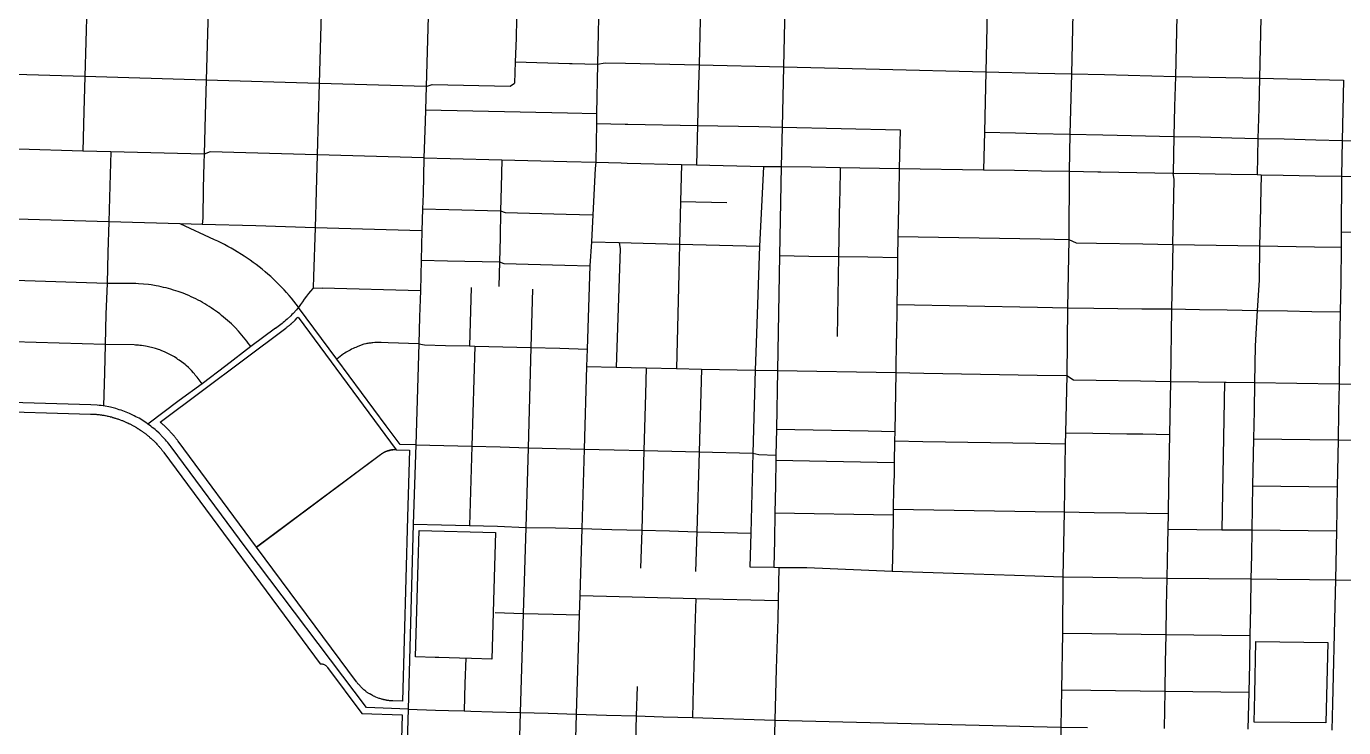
# Model space of a CAD drawing. Extents: x 1 to 394, y 101 to 384.
# Drawn here: x 246.65 to 295.52, y 201.6 to 227.59 of the extents above; entities that cross this region are included whole.
import ezdxf

# ---------------------------------------------------------------- set-up
doc = ezdxf.new("R2010")
doc.units = 0
doc.layers.get('0').update_dxf_attribs({"linetype": 'CONTINUOUS'})

msp = doc.modelspace()

# ---------------------------------------------------------------- linework, layer by layer
at = {"color": 4}
for points in [[(248.896528, 228.322147), (248.85965, 227.024858)], [(271.662535, 228.391711), (271.633829, 227.274493)], [(274.785035, 228.326233), (274.76052, 227.209015)], [(253.389977, 228.195276), (253.3531, 226.897987)], [(257.580592, 228.072512), (257.543714, 226.775223)], [(261.554311, 227.95792), (261.517433, 226.660631)], [(264.717733, 227.982477), (264.832325, 227.867884), (264.815982, 227.159901)], [(267.868876, 227.900623), (267.856618, 227.356336)], [(282.294575, 228.142076), (282.265974, 227.024858)], [(285.474371, 228.064319), (285.417064, 225.833969)], [(289.329412, 227.974294), (289.300706, 226.857066)], [(292.447816, 227.90472), (292.419215, 226.787491)], [(267.856597, 227.356336), (267.832082, 226.190004)], [(271.633881, 227.274493), (271.60528, 226.165447)], [(248.859692, 227.024858), (248.822815, 225.731656)], [(253.353142, 226.897987), (253.316264, 225.600699)], [(257.543756, 226.775223), (257.506879, 225.477924)], [(264.81595, 227.159901), (264.787349, 226.271857)], [(274.760478, 227.209015), (274.735963, 226.091787), (274.70732, 224.974569)], [(282.265932, 227.024858), (282.241417, 225.90763)], [(289.300758, 226.857066), (289.276243, 225.739838)], [(292.419173, 226.787491), (292.394658, 225.670274)], [(261.517475, 226.660631), (261.476512, 225.363342)], [(264.787307, 226.271857), (264.762792, 225.490203)], [(264.787307, 226.271857), (266.796676, 226.218636)], [(248.822867, 225.731656), (245.80267, 225.817563)], [(266.796676, 226.218657), (266.898927, 226.214467)], [(266.898979, 226.214561), (267.832051, 226.190046)], [(267.832051, 226.190004), (267.803345, 224.360706)], [(267.832051, 226.190004), (268.118511, 226.239139), (268.871512, 226.222796)], [(268.871512, 226.222743), (271.605238, 226.165437), (274.735921, 226.091797)], [(271.605238, 226.165447), (271.576637, 225.044133)], [(274.735921, 226.091787), (278.296309, 226.005879)], [(278.296309, 226.005848), (282.241375, 225.907682)], [(282.241375, 225.90763), (282.212774, 224.790402)], [(282.241375, 225.90763), (284.189361, 225.858495)], [(284.189361, 225.858526), (285.417075, 225.834011)], [(285.417075, 225.833969), (285.363854, 223.595427)], [(285.417075, 225.833969), (286.640703, 225.805369)], [(286.640703, 225.805316), (289.276212, 225.739838)], [(248.822867, 225.731656), (248.78599, 224.434367)], [(253.316317, 225.600699), (248.822867, 225.731656)], [(253.316317, 225.600699), (253.28363, 224.30341)], [(257.506931, 225.477924), (253.316317, 225.600699)], [(257.506931, 225.477924), (257.470054, 224.184732)], [(261.476554, 225.363342), (257.506931, 225.477924)], [(261.476554, 225.363342), (261.452039, 224.503942)], [(261.476554, 225.363342), (261.701632, 225.441078), (264.594958, 225.3756), (264.76275, 225.490182)], [(289.276212, 225.739838), (289.247506, 224.62262)], [(289.276212, 225.739838), (292.394616, 225.670274)], [(292.394616, 225.670274), (292.366015, 224.548959)], [(292.394616, 225.670274), (295.517116, 225.596624)], [(295.517116, 225.596613), (295.488411, 224.475288)], [(271.576595, 225.044133), (271.55208, 223.918722)], [(274.707278, 224.974569), (274.682763, 223.861437)], [(248.786032, 224.434367), (248.745068, 222.969286)], [(261.451997, 224.503942), (261.439739, 224.066054)], [(261.451997, 224.503942), (266.727101, 224.385263)], [(266.727101, 224.385263), (267.803397, 224.360748)], [(267.803397, 224.360706), (267.795016, 223.988297)], [(282.212732, 224.790402), (282.188217, 223.673184)], [(289.247559, 224.62262), (289.218958, 223.513574)], [(292.365973, 224.548959), (292.337267, 223.439913)], [(295.488463, 224.475288), (295.459862, 223.35807)], [(253.283577, 224.30341), (253.238528, 222.850608)], [(257.470096, 224.184732), (257.433218, 222.830147)], [(261.439719, 224.066054), (261.398755, 222.723748)], [(267.795215, 223.988297), (267.774786, 222.555955)], [(267.795215, 223.988297), (268.867426, 223.967868)], [(268.867426, 223.967836), (268.957419, 223.967836)], [(268.957461, 223.967836), (271.552038, 223.918701)], [(271.552038, 223.918722), (271.515161, 222.461834)], [(271.552038, 223.918722), (273.827406, 223.877759)], [(273.827406, 223.877801), (274.682721, 223.861458)], [(274.682721, 223.861437), (274.650034, 222.400442)], [(274.682721, 223.861437), (279.061589, 223.763271)], [(279.061589, 223.763219), (279.032883, 222.326781)], [(282.188175, 223.673184), (282.155488, 222.273581)], [(282.188175, 223.673184), (283.342228, 223.644583)], [(283.342228, 223.64453), (284.136161, 223.624101)], [(284.136161, 223.62407), (285.363875, 223.595469)], [(285.363875, 223.595427), (285.331188, 222.220381)], [(285.363875, 223.595427), (286.587503, 223.570912)], [(286.587503, 223.57087), (289.218916, 223.513563)], [(289.218916, 223.513574), (289.186229, 222.150807)], [(289.218916, 223.513574), (290.192909, 223.493144)], [(290.192909, 223.493113), (291.367423, 223.464512)], [(291.367423, 223.46447), (292.33732, 223.439955)], [(292.33732, 223.439913), (292.304633, 222.097607)], [(292.33732, 223.439913), (293.311313, 223.419484)], [(293.311313, 223.419452), (294.489923, 223.390852)], [(294.489923, 223.39081), (295.45982, 223.358123)], [(295.45982, 223.35807), (295.439391, 222.040311)], [(295.45982, 223.35807), (298.586417, 223.28442)], [(248.74511, 222.969286), (246.35515, 223.034765)], [(249.780485, 222.94474), (248.74511, 222.969255)], [(249.780485, 222.94474), (249.743608, 221.676094)], [(253.23856, 222.850608), (249.780485, 222.944687)], [(253.23856, 222.850608), (253.230179, 222.539591), (253.205663, 221.586059)], [(257.433271, 222.830147), (253.467734, 222.936547), (253.23856, 222.850639)], [(257.433271, 222.830147), (257.396393, 221.479659)], [(261.398797, 222.723748), (257.433271, 222.830147)], [(261.398797, 222.723748), (261.36611, 221.377345)], [(261.398797, 222.723748), (262.364608, 222.699232)], [(262.364608, 222.699191), (264.292123, 222.64597)], [(264.292123, 222.645991), (264.267608, 221.631076)], [(264.292123, 222.645991), (266.694362, 222.584598)], [(266.694362, 222.584609), (267.774755, 222.556008)], [(267.774755, 222.555955), (267.754325, 222.318599), (267.668418, 220.612065)], [(267.774755, 222.555955), (268.716009, 222.535495)], [(268.716009, 222.535495), (268.932904, 222.527113)], [(268.932904, 222.527313), (270.950455, 222.478178)], [(270.950455, 222.478199), (270.917768, 221.103153)], [(270.950455, 222.478199), (271.515203, 222.461855)], [(271.515203, 222.461834), (273.991102, 222.396356)], [(273.991102, 222.396356), (273.941967, 221.397806)], [(273.991102, 222.396356), (274.649982, 222.400546)], [(274.649982, 222.400442), (274.588589, 219.101977)], [(274.649982, 222.400442), (275.763114, 222.388184)], [(275.763114, 222.388174), (276.83941, 222.363659)], [(276.83941, 222.363617), (276.823067, 221.39372)], [(276.83941, 222.363617), (279.032935, 222.326739)], [(279.032935, 222.326781), (279.012506, 221.360981)], [(279.032935, 222.326781), (282.155436, 222.27356)], [(282.155436, 222.273581), (283.309489, 222.257238), (284.303943, 222.240874)], [(284.303943, 222.240842), (285.331136, 222.220413)], [(285.331136, 222.220381), (285.322755, 219.695368)], [(285.331136, 222.220381), (286.403347, 222.199952), (286.513843, 222.199952)], [(286.513843, 222.199921), (289.186177, 222.150786)], [(289.186177, 222.150807), (289.218863, 221.921633), (289.173814, 219.507126)], [(289.186177, 222.150807), (290.156073, 222.134463)], [(290.156073, 222.134442), (291.33878, 222.114013)], [(291.33878, 222.113982), (292.304581, 222.097638)], [(292.304581, 222.097607), (292.455998, 222.093416)], [(292.455998, 222.093521), (292.431483, 220.988571)], [(292.455998, 222.093521), (293.270392, 222.077178)], [(293.270392, 222.077146), (294.461281, 222.056717)], [(294.461281, 222.056686), (295.439359, 222.040342)], [(295.439359, 222.040311), (295.423016, 219.981839)], [(295.439359, 222.040311), (296.441995, 222.023967)], [(249.74365, 221.676094), (249.706773, 220.350152)], [(253.205821, 221.586059), (253.189477, 220.489301), (253.173134, 220.251934)], [(257.396435, 221.479659), (257.359558, 220.12917)], [(264.267566, 221.631076), (264.243051, 220.755301)], [(273.941998, 221.397806), (273.847814, 219.44983)], [(276.823046, 221.39372), (276.818855, 221.205467)], [(261.366058, 221.377345), (261.345629, 220.828961), (261.321114, 220.014578)], [(270.917716, 221.103153), (270.880838, 219.519394)], [(270.917716, 221.103153), (272.628335, 221.06219)], [(276.81895, 221.205467), (276.777986, 219.065142)], [(279.012475, 221.360981), (279.004093, 220.882171)], [(292.431452, 220.988571), (292.431452, 220.857614)], [(249.706825, 220.350152), (246.281479, 220.452508)], [(261.345597, 220.828961), (262.31959, 220.80036)], [(262.31959, 220.800318), (264.24302, 220.755269)], [(264.24302, 220.755301), (264.22259, 219.769039)], [(264.24302, 220.755301), (264.410801, 220.693908), (266.673901, 220.636601)], [(266.673901, 220.636622), (267.668355, 220.612107)], [(267.668355, 220.612065), (267.611048, 219.605344)], [(279.004292, 220.882171), (278.983863, 219.809961)], [(292.431452, 220.857614), (292.398765, 219.453916)], [(249.706825, 220.350152), (249.669948, 219.212473)], [(252.354602, 220.272395), (249.706825, 220.350131)], [(253.627334, 219.68309), (252.354602, 220.272395)], [(253.173081, 220.251934), (252.354602, 220.272364)], [(255.157893, 220.194649), (253.173081, 220.251955)], [(257.3596, 220.12917), (255.157893, 220.194649)], [(257.3596, 220.12917), (257.306379, 218.320323)], [(261.32104, 220.014578), (257.3596, 220.12917)], [(261.32104, 220.014578), (261.300611, 218.930089), (261.267893, 217.79241)], [(295.422985, 219.981839), (295.418794, 219.404812)], [(295.422985, 219.981839), (296.425631, 219.965495)], [(256.745748, 217.178548), (256.741557, 217.186929), (256.65565, 217.297425), (256.569742, 217.403825), (256.483835, 217.514321), (256.393841, 217.620721), (256.299762, 217.723077), (256.209768, 217.825432), (256.013333, 218.03005), (255.915168, 218.124129), (255.817003, 218.222294), (255.714647, 218.316373), (255.608248, 218.410453), (255.505892, 218.500446), (255.395396, 218.59044), (255.288996, 218.676347), (255.1785, 218.762255), (255.068004, 218.844076), (254.953422, 218.925898), (254.724248, 219.081412), (254.368203, 219.302394), (254.249525, 219.367872), (254.126761, 219.437436), (254.003986, 219.502914), (253.881212, 219.564307), (253.754351, 219.625699), (253.62748, 219.683006)], [(264.222549, 219.769039), (264.198033, 218.860525)], [(267.611059, 219.605344), (267.557838, 218.717289)], [(267.611059, 219.605344), (268.642338, 219.580828)], [(268.642338, 219.580787), (268.679215, 219.351612), (268.527798, 214.960466)], [(268.642338, 219.580787), (270.88088, 219.519394)], [(270.88088, 219.519394), (270.852279, 218.434915)], [(270.88088, 219.519394), (273.847867, 219.44983)], [(273.847867, 219.44983), (273.721006, 215.84852)], [(278.983832, 219.809961), (278.971574, 219.028306)], [(278.983832, 219.809961), (284.254839, 219.711796)], [(284.254839, 219.711743), (285.322954, 219.6954)], [(285.322954, 219.695368), (285.277905, 217.16627)], [(285.322954, 219.695368), (285.588963, 219.572604), (286.350147, 219.556261)], [(286.350147, 219.55623), (288.073045, 219.527629)], [(288.073045, 219.527587), (289.173898, 219.507157)], [(289.173898, 219.507126), (289.149383, 218.23848)], [(289.173898, 219.507126), (292.398712, 219.453905)], [(292.398712, 219.453916), (292.382369, 218.18528)], [(292.398712, 219.453916), (294.432627, 219.421229)], [(249.669989, 219.212473), (249.641389, 218.062506)], [(274.5886, 219.101977), (274.51495, 214.837692)], [(274.5886, 219.101977), (275.681261, 219.081548)], [(275.681261, 219.081517), (276.778028, 219.065173)], [(276.778028, 219.065142), (276.728893, 216.102252)], [(276.778028, 219.065142), (277.8707, 219.044713), (278.971553, 219.028338)], [(278.971553, 219.028306), (278.963172, 218.545411)], [(294.432627, 219.421177), (295.418899, 219.404833)], [(295.418899, 219.404812), (295.406641, 218.127984)], [(261.30058, 218.930089), (262.270476, 218.905574)], [(262.270476, 218.905542), (264.198002, 218.860493)], [(264.198002, 218.860525), (264.173487, 217.956106)], [(264.198002, 218.860525), (264.365784, 218.803218), (266.628883, 218.741825)], [(266.628883, 218.741846), (267.557859, 218.717331)], [(267.557859, 218.717289), (267.451459, 215.631625)], [(278.963371, 218.545411), (278.942942, 217.280862)], [(249.641347, 218.062506), (246.211915, 218.168906)], [(249.641347, 218.062506), (249.596298, 216.924817)], [(252.673812, 217.61234), (252.636934, 217.628683), (252.546941, 217.66556), (252.461033, 217.698247), (252.280973, 217.763726), (252.195065, 217.792326), (252.105072, 217.820927), (252.010993, 217.849528), (251.830932, 217.898663), (251.736853, 217.919093), (251.64686, 217.939522), (251.55278, 217.959951), (251.462787, 217.976294), (251.274534, 218.008981), (251.180455, 218.021239), (250.803949, 218.053926), (250.70987, 218.058116), (249.641755, 218.062307)], [(257.3064, 218.320323), (257.294142, 217.906992)], [(270.852237, 218.434915), (270.762244, 214.911363)], [(289.149341, 218.23848), (289.128912, 217.125348)], [(292.382337, 218.18528), (292.312773, 217.063956)], [(295.40662, 218.127984), (295.390277, 217.00667)], [(254.973736, 215.721649), (254.936859, 215.77487), (254.879552, 215.84852), (254.822245, 215.926256), (254.764939, 215.999906), (254.707632, 216.077642), (254.64624, 216.147206), (254.580761, 216.220856), (254.519369, 216.290421), (254.388412, 216.42957), (254.253359, 216.564613), (254.183795, 216.630091), (254.110145, 216.691483), (254.040581, 216.756962), (253.966931, 216.814268), (253.89328, 216.875661), (253.81963, 216.932968), (253.741895, 216.99436), (253.664159, 217.047581), (253.586423, 217.104888), (253.508687, 217.158108), (253.430951, 217.207243), (253.349129, 217.260464), (253.267307, 217.309599), (253.185486, 217.354648), (253.103664, 217.403783), (253.017756, 217.448832), (252.931849, 217.489796), (252.850027, 217.530759), (252.764119, 217.571722), (252.674126, 217.612685)], [(257.294121, 217.906992), (257.269606, 217.878391), (257.19187, 217.780226), (257.110049, 217.686147), (257.036399, 217.587982), (256.958663, 217.485626), (256.889099, 217.38327), (256.815449, 217.280914), (256.745884, 217.178559)], [(257.294121, 217.906992), (257.62561, 217.894735)], [(261.26784, 217.79241), (257.62561, 217.894766)], [(261.26784, 217.79241), (261.235154, 216.826599)], [(263.154434, 217.915174), (263.093042, 215.746206)], [(265.425716, 217.853792), (265.364323, 215.684824)], [(256.745748, 217.178548), (256.708871, 217.133499), (256.667907, 217.084364), (256.545133, 216.949311), (256.500084, 216.908348), (256.459121, 216.863299), (256.324068, 216.740524), (256.274933, 216.699561), (256.229883, 216.658598), (256.180748, 216.62172), (256.135699, 216.584843), (255.886064, 216.400686)], [(258.169897, 215.263301), (256.745748, 217.178548)], [(278.94291, 217.280862), (278.922481, 216.020398)], [(278.94291, 217.280862), (284.164804, 217.190869)], [(284.164804, 217.190827), (285.277936, 217.166312)], [(285.277936, 217.16627), (285.245249, 214.649449), (285.498928, 214.498032), (286.329686, 214.481688)], [(285.277936, 217.16627), (286.243747, 217.154012)], [(286.243747, 217.153991), (288.028027, 217.129476)], [(288.028027, 217.129434), (289.12888, 217.125243)], [(289.12888, 217.125348), (289.087917, 214.436639)], [(289.12888, 217.125348), (290.172448, 217.104919)], [(290.172448, 217.104888), (291.199631, 217.084458)], [(291.199631, 217.084427), (292.312763, 217.063998)], [(292.312763, 217.063956), (292.235027, 215.754389)], [(292.312763, 217.063956), (293.429991, 217.043526)], [(293.429991, 217.043495), (294.338506, 217.027152)], [(294.338506, 217.027131), (295.390245, 217.006701)], [(295.390245, 217.00667), (295.36573, 215.660267)], [(249.596329, 216.924817), (249.5759, 215.803503)], [(261.235101, 216.826599), (261.202414, 215.832146)], [(255.886337, 216.40099), (254.973736, 215.721649)], [(278.922439, 216.020398), (278.90201, 214.759945)], [(249.575868, 215.803503), (246.154619, 215.905858)], [(249.575868, 215.803503), (249.543181, 214.747667)], [(253.164899, 214.346604), (253.017568, 214.543039), (252.984881, 214.588088), (252.952194, 214.629051), (252.915317, 214.670015), (252.88263, 214.715064), (252.845753, 214.751941), (252.772102, 214.833763), (252.65751, 214.948345), (252.575688, 215.021995), (252.534725, 215.054682), (252.489676, 215.091559), (252.407854, 215.157037), (252.317861, 215.222516), (252.272812, 215.251117), (252.227763, 215.283804), (252.137769, 215.34111), (252.088634, 215.365625), (252.043585, 215.394226), (251.798046, 215.517001), (251.650715, 215.578393), (251.597494, 215.598823), (251.548359, 215.615166), (251.441959, 215.647853), (251.392825, 215.664196), (251.339604, 215.68054), (251.180004, 215.717417), (251.126783, 215.725798), (251.073563, 215.738056), (250.913963, 215.762571), (250.860742, 215.766761), (250.803435, 215.775143), (250.750215, 215.779333), (250.696994, 215.779333), (250.643773, 215.783524), (249.575659, 215.803953)], [(254.973736, 215.721649), (254.052943, 215.00958)], [(259.172533, 215.811685), (259.135656, 215.799427), (258.922846, 215.717606), (258.869625, 215.69309), (258.816404, 215.672661), (258.767269, 215.648146), (258.714048, 215.623631), (258.664913, 215.59503), (258.615778, 215.570515), (258.562558, 215.541914), (258.513423, 215.513313), (258.464288, 215.480626), (258.419239, 215.452025), (258.169604, 215.263772)], [(261.202362, 215.832146), (260.072866, 215.860746), (259.806856, 215.873056), (259.573585, 215.873056), (259.499935, 215.864675), (259.463058, 215.864675), (259.426181, 215.856294), (259.35253, 215.847913), (259.315653, 215.839531), (259.278776, 215.835341), (259.246089, 215.82696), (259.172439, 215.810616)], [(261.202362, 215.832146), (261.095962, 212.083515)], [(261.202362, 215.832146), (261.423354, 215.791182), (262.200912, 215.770753)], [(262.200912, 215.770763), (263.093052, 215.746248)], [(263.093052, 215.746206), (263.289487, 215.742016)], [(263.289487, 215.742121), (263.178991, 212.030315)], [(263.289487, 215.742121), (264.324862, 215.71352)], [(264.324862, 215.713467), (265.364334, 215.684866)], [(265.364334, 215.684824), (265.266169, 211.977115)], [(265.364334, 215.684824), (266.444727, 215.660309)], [(266.444727, 215.660267), (267.451459, 215.631666)], [(267.451459, 215.631625), (267.439202, 215.308319)], [(273.721006, 215.84852), (273.680043, 214.854067)], [(292.235016, 215.754389), (292.210501, 214.387536), (292.194116, 213.339882)], [(295.365699, 215.660267), (295.34527, 214.342518)], [(259.995109, 212.791498), (258.169897, 215.263301)], [(267.439181, 215.308319), (267.426923, 214.985023)], [(249.543129, 214.747667), (249.510442, 213.524039)], [(254.052943, 215.00958), (253.164899, 214.346604)], [(267.426902, 214.985023), (267.340995, 211.928001)], [(267.426902, 214.985023), (268.527756, 214.960508)], [(268.527756, 214.960466), (269.644984, 214.935951)], [(269.644984, 214.935909), (269.620469, 213.966012)], [(269.644984, 214.935909), (270.762202, 214.911394), (271.691177, 214.890933)], [(271.691177, 214.890902), (271.60527, 211.821602)], [(271.691177, 214.890902), (273.680085, 214.854025)], [(273.680085, 214.854067), (273.594177, 211.772488)], [(273.680085, 214.854067), (274.514929, 214.837723)], [(274.514929, 214.837692), (274.473966, 212.660542)], [(274.514929, 214.837692), (278.901979, 214.759956)], [(278.901979, 214.759945), (278.865154, 212.582785)], [(278.901979, 214.759945), (279.945546, 214.743602)], [(279.945546, 214.74357), (284.144343, 214.66992)], [(284.144343, 214.66991), (285.245197, 214.649481)], [(285.245197, 214.649449), (285.200148, 212.533681)], [(253.164899, 214.346604), (252.321863, 213.720474)], [(286.329686, 214.481657), (287.983009, 214.457142)], [(287.983009, 214.4571), (289.087959, 214.436671)], [(289.087959, 214.436639), (289.051082, 212.472289)], [(289.087959, 214.436639), (290.135613, 214.420296)], [(290.135613, 214.420275), (291.101413, 214.403932)], [(291.101413, 214.4039), (291.003248, 208.928275)], [(291.101413, 214.4039), (291.162806, 214.4039)], [(291.162806, 214.4039), (292.210459, 214.387557)], [(292.210459, 214.387536), (295.345238, 214.342487)], [(295.345238, 214.342518), (295.328895, 213.307143)], [(295.345238, 214.342518), (297.354596, 214.326175)], [(249.51039, 213.524039), (249.502009, 213.524039), (249.424273, 213.536296), (249.346537, 213.544678), (249.272887, 213.553059), (249.039627, 213.565316), (246.101283, 213.65531)], [(252.321863, 213.720474), (251.159617, 212.85288)], [(269.620427, 213.966012), (269.559035, 211.870705)], [(251.159617, 212.85288), (251.114568, 212.885567), (250.942679, 212.996063), (250.889458, 213.02875), (250.828066, 213.065627), (250.770759, 213.098314), (250.713453, 213.126915), (250.65206, 213.159602), (250.594753, 213.188203), (250.471979, 213.24551), (250.349215, 213.294644), (250.283736, 213.31916), (250.222344, 213.343675), (250.160951, 213.364104), (250.095473, 213.384533), (250.034081, 213.404962), (249.968602, 213.425392), (249.772167, 213.474527), (249.510254, 213.523662)], [(292.194085, 213.339882), (292.173655, 212.304507)], [(295.328863, 213.307143), (295.31252, 212.267671)], [(254.797762, 208.257117), (252.014932, 212.01394), (251.978054, 212.063075), (251.937091, 212.116296), (251.892042, 212.165431), (251.851079, 212.218652), (251.80603, 212.267787), (251.76098, 212.321008), (251.715931, 212.370142), (251.572707, 212.513367), (251.474541, 212.603361), (251.421321, 212.64841), (251.372186, 212.689373), (251.318965, 212.730336), (251.265744, 212.775385), (251.212523, 212.812263), (251.159302, 212.853226)], [(261.095962, 212.083515), (260.510754, 212.095772), (259.995109, 212.791477)], [(274.474007, 212.660542), (274.457664, 211.698827)], [(274.474007, 212.660542), (277.878882, 212.599149)], [(277.878882, 212.59916), (278.865154, 212.582816)], [(278.865154, 212.582785), (278.856772, 212.22675)], [(278.856961, 212.22675), (278.844703, 211.432817)], [(278.856961, 212.22675), (279.900529, 212.210407)], [(279.900529, 212.210375), (284.087047, 212.144897)], [(284.087047, 212.144897), (285.191997, 212.124468)], [(285.191997, 212.124436), (285.142862, 209.595337)], [(285.200179, 212.533681), (285.191798, 212.124436)], [(285.200179, 212.533681), (286.215094, 212.517338)], [(286.215094, 212.517306), (287.479643, 212.496877)], [(287.479643, 212.496846), (288.064862, 212.488465)], [(288.064862, 212.488664), (289.051124, 212.47232)], [(289.051124, 212.472289), (289.018437, 210.561138)], [(292.173624, 212.304507), (292.140937, 210.569331)], [(292.173624, 212.304507), (295.312499, 212.26763)], [(295.312499, 212.267671), (295.279812, 210.532495)], [(295.312499, 212.267671), (297.317771, 212.255414)], [(261.095962, 212.083515), (261.001883, 209.145171)], [(261.095962, 212.083515), (262.135434, 212.058958)], [(262.135434, 212.058958), (263.178991, 212.030357)], [(263.178991, 212.030315), (263.084912, 209.087875)], [(263.178991, 212.030315), (264.222549, 212.0058)], [(264.222549, 212.005758), (265.266116, 211.977157)], [(265.266116, 211.977115), (265.180209, 209.022397)], [(265.266116, 211.977115), (266.305588, 211.9526)], [(266.305588, 211.952558), (267.340963, 211.928043)], [(267.340963, 211.928001), (267.259141, 208.981475)], [(267.340963, 211.928001), (268.458181, 211.8994)], [(268.458181, 211.899358), (269.559035, 211.870757)], [(269.559035, 211.870705), (269.477192, 208.915997)], [(269.559035, 211.870705), (270.590324, 211.84619)], [(270.590324, 211.846159), (271.605238, 211.821643), (273.594146, 211.772467)], [(271.605238, 211.821602), (271.523417, 208.862797)], [(273.594146, 211.772488), (273.520496, 208.805501)], [(273.594146, 211.772488), (273.82332, 211.723353), (274.457643, 211.698837)], [(274.457643, 211.698827), (274.453452, 211.51467)], [(274.453547, 211.51467), (274.437203, 210.573416)], [(274.453547, 211.51467), (278.844693, 211.432849)], [(278.844693, 211.432817), (278.836312, 210.958104)], [(278.8365, 210.958104), (278.81604, 210.487477)], [(274.437172, 210.573416), (274.420829, 209.562598)], [(278.81604, 210.487477), (278.807658, 209.697641)], [(289.018384, 210.561138), (289.002041, 209.533945)], [(292.140885, 210.569331), (292.112284, 208.932372)], [(292.140885, 210.569331), (295.27976, 210.532453)], [(295.27976, 210.532495), (295.251054, 208.89144)], [(278.807857, 209.697641), (278.803667, 209.484841)], [(278.807857, 209.697641), (284.078865, 209.611733)], [(274.420808, 209.562598), (274.400378, 208.547684)], [(274.420808, 209.562598), (278.803761, 209.484862)], [(278.803761, 209.484841), (278.787418, 208.469927)], [(284.078865, 209.611702), (285.142883, 209.595358)], [(285.142883, 209.595337), (285.10192, 207.193099)], [(285.142883, 209.595337), (286.256015, 209.578994)], [(286.256015, 209.578963), (287.426443, 209.558533)], [(287.426443, 209.558502), (289.00202, 209.533987)], [(289.00202, 209.533945), (288.989762, 208.952832)], [(261.001841, 209.145171), (260.813588, 202.282222)], [(261.001841, 209.145171), (262.045399, 209.11657), (263.08487, 209.087927), (264.124331, 209.06336)], [(264.124331, 209.063328), (265.180177, 209.022365)], [(265.180177, 209.022397), (265.077822, 205.838514)], [(265.180177, 209.022397), (266.281031, 209.006053)], [(266.281031, 209.006032), (267.25911, 208.981517)], [(267.25911, 208.981475), (267.18546, 206.50148)], [(267.25911, 208.981475), (268.372242, 208.948788)], [(268.372242, 208.948736), (269.477192, 208.915997)], [(269.477192, 208.915997), (269.428057, 207.508212)], [(269.477192, 208.915997), (270.504385, 208.891482)], [(270.504385, 208.89144), (271.523385, 208.862839)], [(271.523385, 208.862797), (271.47425, 207.385438)], [(271.523385, 208.862797), (272.534214, 208.834196)], [(272.534214, 208.834154), (273.520475, 208.805553)], [(273.520475, 208.805501), (273.487788, 207.557326)], [(288.989742, 208.952832), (288.98136, 208.424909)], [(288.989742, 208.952832), (290.066038, 208.940575)], [(290.066038, 208.940554), (291.003196, 208.928296)], [(291.003196, 208.928275), (292.112242, 208.932466)], [(292.112242, 208.932372), (292.095899, 207.991118), (292.079524, 207.115342)], [(292.112242, 208.932372), (295.251107, 208.891408)], [(295.251107, 208.89144), (295.21842, 207.082603)], [(260.813588, 202.282222), (259.262568, 202.351787), (254.797762, 208.257107)], [(274.400347, 208.547684), (274.384004, 207.545048)], [(278.787397, 208.469927), (278.771053, 207.401813)], [(288.981559, 208.424909), (288.957044, 207.148081)], [(273.487736, 207.557326), (274.383972, 207.545069)], [(274.383972, 207.545048), (274.568129, 207.540857)], [(274.568129, 207.540951), (274.535442, 206.309141)], [(274.568129, 207.540951), (275.603514, 207.53257), (278.771022, 207.401614)], [(278.771022, 207.401813), (281.042304, 207.328163)], [(281.042304, 207.328152), (284.058404, 207.234073)], [(284.058404, 207.23402), (285.101962, 207.193057)], [(285.101962, 207.193099), (285.085618, 205.097792)], [(285.101962, 207.193099), (286.215094, 207.180841)], [(286.215094, 207.18082), (288.957002, 207.148134)], [(288.957002, 207.148081), (288.936573, 206.100428)], [(288.957002, 207.148081), (292.079503, 207.115395)], [(292.079503, 207.115342), (292.059073, 206.067688)], [(292.079503, 207.115342), (293.045303, 207.106961)], [(293.045303, 207.10716), (294.252567, 207.090817)], [(294.252567, 207.090785), (295.218367, 207.082404)], [(295.218367, 207.082603), (295.189766, 206.100428)], [(295.218367, 207.082603), (296.24556, 207.070345)], [(267.185449, 206.50148), (267.160934, 205.781218)], [(267.185449, 206.50148), (268.175807, 206.476965)], [(268.175807, 206.476933), (271.478378, 206.391026)], [(271.478378, 206.390984), (271.449672, 205.281948)], [(271.478378, 206.390984), (274.535389, 206.309162)], [(274.535389, 206.309141), (274.523132, 205.633897), (274.465825, 203.784128)], [(264.034306, 205.867157), (265.077864, 205.838556)], [(265.077864, 205.838514), (264.971464, 202.163544), (264.869108, 198.586792)], [(265.077864, 205.838514), (266.190996, 205.805827)], [(266.190996, 205.805775), (267.160892, 205.78126)], [(267.160892, 205.781218), (267.050396, 202.106248), (266.948145, 198.525399)], [(288.936542, 206.100428), (288.916112, 205.048678)], [(292.059042, 206.067688), (292.042699, 205.015938)], [(295.189725, 206.100428), (295.099731, 202.490936)], [(271.449725, 205.281948), (271.412952, 203.861885)], [(285.085597, 205.097792), (285.04872, 202.998388)], [(285.085597, 205.097792), (286.178269, 205.085534)], [(286.178269, 205.085513), (288.916081, 205.048636)], [(288.916081, 205.048678), (288.899738, 204.001024)], [(288.916081, 205.048678), (292.042667, 205.015991)], [(292.042667, 205.015938), (292.018152, 203.964199)], [(262.945721, 204.172912), (262.91712, 203.243937)], [(271.4129, 203.861885), (271.384194, 203.05978)], [(288.899706, 204.001024), (288.883363, 202.949284)], [(292.01811, 203.964199), (291.997681, 202.916545)], [(274.465825, 203.784128), (274.412604, 201.88117)], [(262.917078, 203.243937), (262.888477, 202.224926), (263.13807, 202.216545)], [(269.3094, 203.125259), (269.276713, 202.036673)], [(271.384246, 203.05978), (271.363817, 201.975291)], [(285.048762, 202.998388), (285.024247, 201.619257)], [(285.048762, 202.998388), (286.141433, 202.98613)], [(286.141433, 202.986109), (288.883342, 202.949232)], [(288.883342, 202.949284), (288.858827, 201.570143)], [(288.883342, 202.949284), (291.99765, 202.916598)], [(291.99765, 202.916545), (291.964963, 201.5415)], [(295.099689, 202.490936), (295.075174, 201.508761)], [(260.813588, 202.282222), (260.723595, 199.421635)], [(260.813588, 202.282222), (261.828503, 202.253621)], [(261.828503, 202.25358), (262.311408, 202.241322)], [(262.311408, 202.241301), (262.888435, 202.224958)], [(263.13807, 202.216744), (263.936089, 202.192229)], [(263.936089, 202.192187), (264.971464, 202.163586)], [(264.971464, 202.163544), (266.010935, 202.134943)], [(266.010935, 202.134891), (267.050396, 202.10629)], [(267.050396, 202.106248), (268.167625, 202.069371)], [(268.167625, 202.069412), (269.27666, 202.036726)], [(269.27666, 202.036673), (269.141618, 197.285407)], [(269.27666, 202.036673), (270.271114, 202.008072)], [(270.271114, 202.00803), (271.363786, 201.975344)], [(271.363786, 201.975291), (274.412625, 201.881212)], [(274.412625, 201.88117), (274.38811, 200.878534)], [(274.412625, 201.88117), (285.024205, 201.619257)], [(285.024205, 201.619257), (284.938297, 196.683823)], [(285.024205, 201.619257), (286.018659, 201.602913)]]:
    msp.add_lwpolyline(points, dxfattribs=at)
at = {"color": 3}
for points in [[(260.371604, 211.903444), (260.269248, 211.903444), (260.248819, 211.899254), (260.224304, 211.899254), (260.199789, 211.895063), (260.17936, 211.890872), (260.154845, 211.886682), (260.134415, 211.882491), (260.113986, 211.87411), (260.089471, 211.869919), (260.069042, 211.861538), (260.048613, 211.857347), (260.024097, 211.848966), (259.983134, 211.832623), (259.962705, 211.820365), (259.921742, 211.804022), (259.83992, 211.754887), (259.823577, 211.742629), (259.782613, 211.718114), (255.190946, 208.292779), (252.281256, 212.217384), (252.268998, 212.233728), (252.252655, 212.254157), (252.240397, 212.2705), (252.224054, 212.290929), (252.211796, 212.307273), (252.195453, 212.327702), (252.183195, 212.344045), (252.166852, 212.360389), (252.154594, 212.380818), (252.138251, 212.397161), (252.125993, 212.413505), (252.10965, 212.429848), (252.097393, 212.450278), (252.048258, 212.499412), (252.036, 212.519842), (251.986865, 212.568977), (251.974608, 212.58532), (251.810912, 212.749016), (251.794568, 212.761274), (251.745433, 212.810408), (251.72909, 212.822666), (251.708661, 212.839009), (251.675974, 212.871696), (251.65963, 212.883954), (251.639201, 212.900297), (251.622858, 212.912555), (251.606514, 212.928898), (256.275938, 216.411529), (256.292282, 216.423787), (256.312711, 216.436045), (256.329054, 216.452388), (256.345398, 216.464645), (256.365827, 216.480989), (256.38217, 216.493246), (256.398514, 216.50959), (256.418943, 216.521847), (256.435286, 216.538191), (256.45163, 216.550448), (256.484317, 216.583135), (256.50066, 216.595393), (256.517003, 216.611736), (256.537433, 216.628079), (256.553776, 216.644423), (256.570119, 216.65668), (256.602806, 216.689367), (256.615064, 216.705711), (256.696886, 216.787532), (256.709143, 216.803876), (256.725486, 216.820219), (260.371814, 211.90115)], [(244.923113, 213.346797), (249.031885, 213.224022), (249.101449, 213.224022), (249.121878, 213.219832), (249.166927, 213.219832), (249.191442, 213.215641), (249.232405, 213.215641), (249.256921, 213.21145), (249.27735, 213.21145), (249.301865, 213.20726), (249.322294, 213.203069), (249.346809, 213.203069), (249.387773, 213.194688), (249.412288, 213.194688), (249.432717, 213.190497), (249.457232, 213.186307), (249.498195, 213.177925), (249.52271, 213.177925), (249.563674, 213.169544), (249.588189, 213.165354), (249.629152, 213.156972), (249.653667, 213.148591), (249.674096, 213.1444), (249.698611, 213.14021), (249.739575, 213.131829), (249.760004, 213.123447), (249.784519, 213.119257), (249.804948, 213.115066), (249.825377, 213.106685), (249.849893, 213.102494), (249.870322, 213.094113), (249.890751, 213.089922), (249.91118, 213.081541), (249.93161, 213.077351), (249.956125, 213.068969), (249.976554, 213.064779), (250.017517, 213.048435), (250.037946, 213.044245), (250.062461, 213.035864), (250.103425, 213.01952), (250.123854, 213.01533), (250.185246, 212.990814), (250.209762, 212.982433), (250.291583, 212.949746), (250.312013, 212.937489), (250.393834, 212.904802), (250.414264, 212.892545), (250.455227, 212.876201), (250.47157, 212.863944), (250.491999, 212.855562), (250.512429, 212.843305), (250.532858, 212.834924), (250.553287, 212.822666), (250.573716, 212.814285), (250.594146, 212.802027), (250.610489, 212.793646), (250.651452, 212.769131), (250.671882, 212.76075), (250.688225, 212.748492), (250.729188, 212.723977), (250.745532, 212.715596), (250.786495, 212.691081), (250.802838, 212.678823), (250.823268, 212.666566), (250.839611, 212.654308), (250.880574, 212.629793), (250.896918, 212.617535), (250.917347, 212.605278), (250.93369, 212.59302), (250.95412, 212.580763), (250.970463, 212.564419), (250.986806, 212.552162), (251.007236, 212.539904), (251.023579, 212.527647), (251.044008, 212.515389), (251.060352, 212.499046), (251.076695, 212.486788), (251.097124, 212.474531), (251.113468, 212.458187), (251.129811, 212.44593), (251.146154, 212.429586), (251.166584, 212.417329), (251.182927, 212.400985), (251.19927, 212.388728), (251.215614, 212.372384), (251.231957, 212.360127), (251.264644, 212.32744), (251.280987, 212.315183), (251.313674, 212.282496), (251.330018, 212.270238), (251.350447, 212.253895), (251.448612, 212.15573), (251.46087, 212.139386), (251.493556, 212.1067), (251.5099, 212.08627), (251.542587, 212.053583), (251.554844, 212.03724), (251.571188, 212.020897), (251.587531, 212.000467), (251.603874, 211.984124), (251.616132, 211.967781), (251.632475, 211.947351), (251.644733, 211.931008), (251.661076, 211.914665), (251.673334, 211.894235), (251.689677, 211.877892), (251.701935, 211.857463), (251.718278, 211.841119), (251.730536, 211.82069), (251.746879, 211.804347), (257.553992, 203.971501), (257.578507, 203.971501), (257.627642, 203.96312), (257.648071, 203.958929), (257.672586, 203.950548), (257.693016, 203.942167), (257.717531, 203.929909), (257.73796, 203.917652), (257.758389, 203.901308), (257.774733, 203.889051), (257.795162, 203.872707), (257.807419, 203.852278), (257.823763, 203.835935), (259.088312, 202.125315), (260.586132, 202.080266), (260.381515, 194.464316)], [(260.371604, 211.903444), (260.866788, 211.891187), (260.789052, 209.398923), (260.596713, 202.580992), (260.248861, 202.59325), (260.203812, 202.59325), (260.179297, 202.59744), (260.158868, 202.59744), (260.134352, 202.601631), (260.113923, 202.601631), (260.089408, 202.605822), (260.068979, 202.605822), (260.04855, 202.610012), (260.024035, 202.614203), (260.003605, 202.618393), (259.97909, 202.622584), (259.958661, 202.626775), (259.934146, 202.630965), (259.913717, 202.635156), (259.893287, 202.643537), (259.868772, 202.647728), (259.848343, 202.651918), (259.827914, 202.6603), (259.803399, 202.66449), (259.762435, 202.680834), (259.73792, 202.685024), (259.615156, 202.734159), (259.590641, 202.74254), (259.570212, 202.754798), (259.529249, 202.771141), (259.508819, 202.783399), (259.492476, 202.79178), (259.451513, 202.816295), (259.431084, 202.824676), (259.39012, 202.849192), (259.373777, 202.861449), (259.332814, 202.885964), (259.31647, 202.898222), (259.296041, 202.910479), (259.279698, 202.922737), (259.259268, 202.934994), (259.242925, 202.951338), (259.226582, 202.963595), (259.206152, 202.975853), (259.173465, 203.00854), (259.153036, 203.020797), (259.136693, 203.037141), (259.120349, 203.049398), (259.038528, 203.13122), (259.02627, 203.147563), (258.977135, 203.196698), (258.964878, 203.213042), (258.948534, 203.229385), (258.936277, 203.249814), (258.919933, 203.266158), (258.907676, 203.282501), (258.895418, 203.30293), (255.191795, 208.29565), (259.783462, 211.720985), (259.824425, 211.7455), (259.840769, 211.757757), (259.92259, 211.806892), (259.963554, 211.823236), (259.983983, 211.835493), (260.024946, 211.851837), (260.049461, 211.860218), (260.06989, 211.864409), (260.09032, 211.87279), (260.114835, 211.87698), (260.135264, 211.885362), (260.155693, 211.889552), (260.180208, 211.893743), (260.200638, 211.897934), (260.225153, 211.902124), (260.249668, 211.902124), (260.270097, 211.906315), (260.372453, 211.906315)], [(261.218737, 208.911901), (264.054767, 208.838251), (264.017889, 207.590076), (263.968754, 205.867168), (263.915534, 204.14427), (263.166618, 204.164699), (262.720548, 204.176956), (261.947087, 204.197386), (261.81613, 204.201576), (261.08359, 204.222006), (261.128639, 205.944903), (261.177774, 207.667801), (261.218737, 208.91189)], [(292.259563, 204.790861), (294.931897, 204.758174), (294.858247, 201.778909), (292.194095, 201.803424), (292.21861, 202.846981), (292.259573, 204.790871)]]:
    msp.add_lwpolyline(points, dxfattribs=at)

doc.saveas('drawing.dxf')
